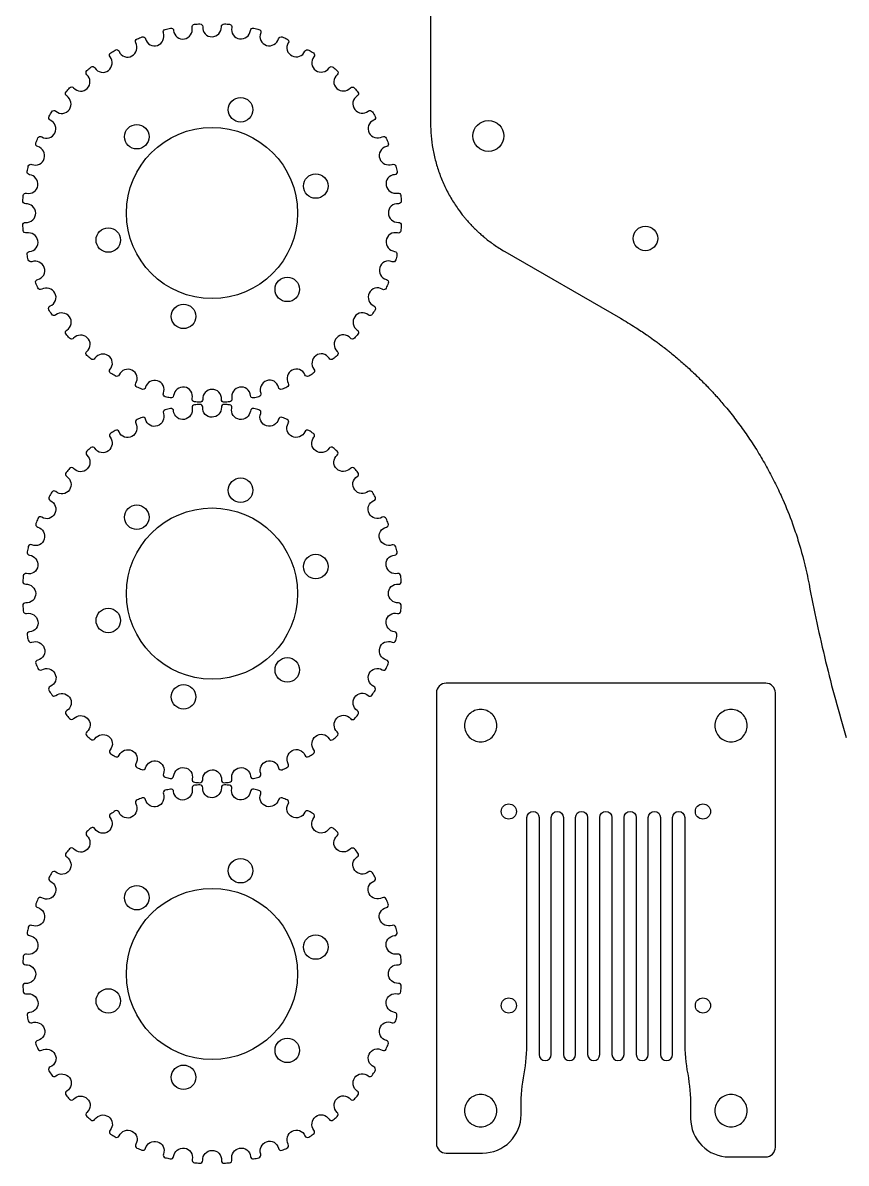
# Model space of a CAD drawing. Header units: inches. Extents: x -6.6 to 6.6, y -11.8 to 5.7.
# Drawn here: x -6.57 to -1.23, y -11.62 to -4.22 of the extents above; entities that cross this region are included whole.
import ezdxf

# ---------------------------------------------------------------- set-up
doc = ezdxf.new("R2010")
doc.units = ezdxf.units.IN
doc.header["$MEASUREMENT"] = 0

msp = doc.modelspace()

# ---------------------------------------------------------------- linework, layer by layer
msp.add_line((-3.4416, -5.7028), (-2.6916, -6.1358))
msp.add_lwpolyline([(4.0023, -4.8692), (4.0023, 3.3601, 0.315299), (3.4842, 4.1), (0.713, 5.1087, 0.176327), (-0.6335, 5.1087), (-3.4048, 4.1, 0.315299), (-3.9229, 3.3601), (-3.9229, -4.8692)], format="xyb")
for points in [[(-5.4707, -4.2492, -0.442685), (-5.4546, -4.2279, -0.007018), (-5.4202, -4.2252, -0.462818), (-5.4022, -4.2438, 0.45371), (-5.3415, -4.3086, 0.41343), (-5.2808, -4.2438, -0.442685), (-5.2616, -4.2252, -0.007018), (-5.2271, -4.228, -0.462818), (-5.2123, -4.2492, 0.45371), (-5.1624, -4.3227, 0.41343), (-5.0923, -4.2682, -0.442685), (-5.0705, -4.2529, -0.007018), (-5.0369, -4.2609, -0.462818), (-5.0255, -4.2842, 0.45371), (-4.9878, -4.3646, 0.41343), (-4.91, -4.3218, -0.442685), (-4.886, -4.31, -0.007018), (-4.8541, -4.3233, -0.462818), (-4.8466, -4.3481, 0.45371), (-4.8219, -4.4334, 0.41343), (-4.7384, -4.4032, -0.442685), (-4.7128, -4.3954, -0.007018), (-4.6834, -4.4134, -0.462818), (-4.6798, -4.4391, 0.45371), (-4.6687, -4.5272, 0.41343), (-4.5815, -4.5105, -0.442685), (-4.5551, -4.5067, -0.007018), (-4.5288, -4.5292, -0.462818), (-4.5293, -4.5551, 0.45371), (-4.5322, -4.6438, 0.41343), (-4.4434, -4.6409, -0.442685), (-4.4167, -4.6414, -0.007018), (-4.3943, -4.6677, -0.462818), (-4.3988, -4.6932, 0.45371), (-4.4155, -4.7804, 0.41343), (-4.3274, -4.7914, -0.442685), (-4.3011, -4.7961, -0.007018), (-4.2831, -4.8255, -0.462818), (-4.2915, -4.85, 0.45371), (-4.3217, -4.9335, 0.41343), (-4.2364, -4.9582, -0.442685), (-4.2111, -4.9669, -0.007018), (-4.1979, -4.9988, -0.462818), (-4.2101, -5.0217, 0.45371), (-4.253, -5.0995, 0.41343), (-4.1726, -5.1372, -0.442685), (-4.149, -5.1497, -0.007018), (-4.1409, -5.1833, -0.462818), (-4.1565, -5.204, 0.45371), (-4.211, -5.2741, 0.41343), (-4.1375, -5.3239, -0.442685), (-4.1162, -5.34, -0.007018), (-4.1135, -5.3744, -0.462818), (-4.1322, -5.3924, 0.45371), (-4.197, -5.4531, 0.41343), (-4.1322, -5.5139, -0.442685), (-4.1136, -5.5331, -0.007018), (-4.1163, -5.5675, -0.462818), (-4.1375, -5.5824, 0.45371), (-4.211, -5.6322, 0.41343), (-4.1565, -5.7023, -0.442685), (-4.1412, -5.7242, -0.007018), (-4.1493, -5.7577, -0.462818), (-4.1726, -5.7691, 0.45371), (-4.253, -5.8068, 0.41343), (-4.2101, -5.8846, -0.442685), (-4.1984, -5.9086, -0.007018), (-4.2116, -5.9405, -0.462818), (-4.2364, -5.9481, 0.45371), (-4.3217, -5.9728, 0.41343), (-4.2915, -6.0563, -0.442685), (-4.2837, -6.0818, -0.007018), (-4.3018, -6.1113, -0.462818), (-4.3274, -6.1149, 0.45371), (-4.4155, -6.1259, 0.41343), (-4.3988, -6.2131, -0.442685), (-4.3951, -6.2395, -0.007018), (-4.4175, -6.2658, -0.462818), (-4.4434, -6.2653, 0.45371), (-4.5322, -6.2625, 0.41343), (-4.5293, -6.3512, -0.442685), (-4.5297, -6.3779, -0.007018), (-4.556, -6.4003, -0.462818), (-4.5815, -6.3958, 0.45371), (-4.6687, -6.3791, 0.41343), (-4.6798, -6.4672, -0.442685), (-4.6844, -6.4935, -0.007018), (-4.7139, -6.5115, -0.462818), (-4.7384, -6.5031, 0.45371), (-4.8219, -6.4729, 0.41343), (-4.8466, -6.5582, -0.442685), (-4.8552, -6.5835, -0.007018), (-4.8872, -6.5967, -0.462818), (-4.91, -6.5845, 0.45371), (-4.9878, -6.5417, 0.41343), (-5.0255, -6.622, -0.442685), (-5.038, -6.6456, -0.007018), (-5.0716, -6.6537, -0.462818), (-5.0923, -6.6381, 0.45371), (-5.1624, -6.5836, 0.41343), (-5.2123, -6.6571, -0.442685), (-5.2283, -6.6784, -0.007018), (-5.2628, -6.6811, -0.462818), (-5.2808, -6.6625, 0.45371), (-5.3415, -6.5977, 0.41343), (-5.4022, -6.6625, -0.442685), (-5.4214, -6.681, -0.007018), (-5.4558, -6.6783, -0.462818), (-5.4707, -6.6571, 0.45371), (-5.5205, -6.5836, 0.41343), (-5.5906, -6.6381, -0.442685), (-5.6125, -6.6534, -0.007018), (-5.6461, -6.6453, -0.462818), (-5.6575, -6.622, 0.45371), (-5.6952, -6.5417, 0.41343), (-5.7729, -6.5845, -0.442685), (-5.7969, -6.5963, -0.007018), (-5.8288, -6.583, -0.462818), (-5.8364, -6.5582, 0.45371), (-5.8611, -6.4729, 0.41343), (-5.9446, -6.5031, -0.442685), (-5.9701, -6.5109, -0.007018), (-5.9996, -6.4929, -0.462818), (-6.0032, -6.4672, 0.45371), (-6.0142, -6.3791, 0.41343), (-6.1014, -6.3958, -0.442685), (-6.1279, -6.3996, -0.007018), (-6.1541, -6.3771, -0.462818), (-6.1537, -6.3512, 0.45371), (-6.1508, -6.2625, 0.41343), (-6.2395, -6.2653, -0.442685), (-6.2663, -6.2649, -0.007018), (-6.2887, -6.2386, -0.462818), (-6.2842, -6.2131, 0.45371), (-6.2674, -6.1259, 0.41343), (-6.3555, -6.1149, -0.442685), (-6.3819, -6.1102, -0.007018), (-6.3999, -6.0808, -0.462818), (-6.3914, -6.0563, 0.45371), (-6.3613, -5.9728, 0.41343), (-6.4466, -5.9481, -0.442685), (-6.4718, -5.9394, -0.007018), (-6.485, -5.9075, -0.462818), (-6.4729, -5.8846, 0.45371), (-6.43, -5.8068, 0.41343), (-6.5104, -5.7691, -0.442685), (-6.534, -5.7566, -0.007018), (-6.542, -5.723, -0.462818), (-6.5264, -5.7023, 0.45371), (-6.4719, -5.6322, 0.41343), (-6.5454, -5.5824, -0.442685), (-6.5668, -5.5663, -0.007018), (-6.5695, -5.5319, -0.462818), (-6.5508, -5.5139, 0.45371), (-6.486, -5.4531, 0.41343), (-6.5508, -5.3924, -0.442685), (-6.5694, -5.3732, -0.007018), (-6.5667, -5.3388, -0.462818), (-6.5454, -5.3239, 0.45371), (-6.4719, -5.2741, 0.41343), (-6.5264, -5.204, -0.442685), (-6.5418, -5.1821, -0.007018), (-6.5337, -5.1485, -0.462818), (-6.5104, -5.1372, 0.45371), (-6.43, -5.0995, 0.41343), (-6.4729, -5.0217, -0.442685), (-6.4846, -4.9977, -0.007018), (-6.4714, -4.9658, -0.462818), (-6.4466, -4.9582, 0.45371), (-6.3613, -4.9335, 0.41343), (-6.3914, -4.85, -0.442685), (-6.3993, -4.8245, -0.007018), (-6.3812, -4.795, -0.462818), (-6.3555, -4.7914, 0.45371), (-6.2674, -4.7804, 0.41343), (-6.2842, -4.6932, -0.442685), (-6.2879, -4.6667, -0.007018), (-6.2655, -4.6405, -0.462818), (-6.2395, -4.6409, 0.45371), (-6.1508, -4.6438, 0.41343), (-6.1537, -4.5551, -0.442685), (-6.1532, -4.5284, -0.007018), (-6.127, -4.506, -0.462818), (-6.1014, -4.5105, 0.45371), (-6.0142, -4.5272, 0.41343), (-6.0032, -4.4391, -0.442685), (-5.9986, -4.4128, -0.007018), (-5.9691, -4.3947, -0.462818), (-5.9446, -4.4032, 0.45371), (-5.8611, -4.4334, 0.41343), (-5.8364, -4.3481, -0.442685), (-5.8277, -4.3228, -0.007018), (-5.7958, -4.3096, -0.462818), (-5.7729, -4.3218, 0.45371), (-5.6952, -4.3646, 0.41343), (-5.6575, -4.2842, -0.442685), (-5.6449, -4.2606, -0.007018), (-5.6113, -4.2526, -0.462818), (-5.5906, -4.2682, 0.45371), (-5.5205, -4.3227, 0.41343)], [(-5.4707, -6.7192, -0.41343), (-5.5205, -6.7927, -0.45371), (-5.5906, -6.7382, 0.462818), (-5.6113, -6.7226, 0.007018), (-5.6449, -6.7306, 0.442685), (-5.6575, -6.7542, -0.41343), (-5.6952, -6.8346, -0.45371), (-5.7729, -6.7918, 0.462818), (-5.7958, -6.7796, 0.007018), (-5.8277, -6.7928, 0.442685), (-5.8364, -6.8181, -0.41343), (-5.8611, -6.9034, -0.45371), (-5.9446, -6.8732, 0.462818), (-5.9691, -6.8647, 0.007018), (-5.9986, -6.8828, 0.442685), (-6.0032, -6.9091, -0.41343), (-6.0142, -6.9972, -0.45371), (-6.1014, -6.9805, 0.462818), (-6.127, -6.976, 0.007018), (-6.1532, -6.9984, 0.442685), (-6.1537, -7.0251, -0.41343), (-6.1508, -7.1138, -0.45371), (-6.2395, -7.1109, 0.462818), (-6.2655, -7.1105, 0.007018), (-6.2879, -7.1367, 0.442685), (-6.2842, -7.1632, -0.41343), (-6.2674, -7.2504, -0.45371), (-6.3555, -7.2614, 0.462818), (-6.3812, -7.265, 0.007018), (-6.3993, -7.2945, 0.442685), (-6.3914, -7.32, -0.41343), (-6.3613, -7.4035, -0.45371), (-6.4466, -7.4282, 0.462818), (-6.4714, -7.4358, 0.007018), (-6.4846, -7.4677, 0.442685), (-6.4729, -7.4917, -0.41343), (-6.43, -7.5695, -0.45371), (-6.5104, -7.6072, 0.462818), (-6.5337, -7.6185, 0.007018), (-6.5418, -7.6521, 0.442685), (-6.5264, -7.674, -0.41343), (-6.4719, -7.7441, -0.45371), (-6.5454, -7.7939, 0.462818), (-6.5667, -7.8088, 0.007018), (-6.5694, -7.8432, 0.442685), (-6.5508, -7.8624, -0.41343), (-6.486, -7.9231, -0.45371), (-6.5508, -7.9839, 0.462818), (-6.5695, -8.0019, 0.007018), (-6.5668, -8.0363, 0.442685), (-6.5454, -8.0524, -0.41343), (-6.4719, -8.1022, -0.45371), (-6.5264, -8.1723, 0.462818), (-6.542, -8.193, 0.007018), (-6.534, -8.2266, 0.442685), (-6.5104, -8.2391, -0.41343), (-6.43, -8.2768, -0.45371), (-6.4729, -8.3546, 0.462818), (-6.485, -8.3775, 0.007018), (-6.4718, -8.4094, 0.442685), (-6.4466, -8.4181, -0.41343), (-6.3613, -8.4428, -0.45371), (-6.3914, -8.5263, 0.462818), (-6.3999, -8.5508, 0.007018), (-6.3819, -8.5802, 0.442685), (-6.3555, -8.5849, -0.41343), (-6.2674, -8.5959, -0.45371), (-6.2842, -8.6831, 0.462818), (-6.2887, -8.7086, 0.007018), (-6.2663, -8.7349, 0.442685), (-6.2395, -8.7353, -0.41343), (-6.1508, -8.7325, -0.45371), (-6.1537, -8.8212, 0.462818), (-6.1541, -8.8471, 0.007018), (-6.1279, -8.8696, 0.442685), (-6.1014, -8.8658, -0.41343), (-6.0142, -8.8491, -0.45371), (-6.0032, -8.9372, 0.462818), (-5.9996, -8.9629, 0.007018), (-5.9701, -8.9809, 0.442685), (-5.9446, -8.9731, -0.41343), (-5.8611, -8.9429, -0.45371), (-5.8364, -9.0282, 0.462818), (-5.8288, -9.053, 0.007018), (-5.7969, -9.0663, 0.442685), (-5.7729, -9.0545, -0.41343), (-5.6952, -9.0117, -0.45371), (-5.6575, -9.092, 0.462818), (-5.6461, -9.1153, 0.007018), (-5.6125, -9.1234, 0.442685), (-5.5906, -9.1081, -0.41343), (-5.5205, -9.0536, -0.45371), (-5.4707, -9.1271, 0.462818), (-5.4558, -9.1483, 0.007018), (-5.4214, -9.151, 0.442685), (-5.4022, -9.1325, -0.41343), (-5.3415, -9.0677, -0.45371), (-5.2808, -9.1325, 0.462818), (-5.2628, -9.1511, 0.007018), (-5.2283, -9.1484, 0.442685), (-5.2123, -9.1271, -0.41343), (-5.1624, -9.0536, -0.45371), (-5.0923, -9.1081, 0.462818), (-5.0716, -9.1237, 0.007018), (-5.038, -9.1156, 0.442685), (-5.0255, -9.092, -0.41343), (-4.9878, -9.0117, -0.45371), (-4.91, -9.0545, 0.462818), (-4.8872, -9.0667, 0.007018), (-4.8552, -9.0535, 0.442685), (-4.8466, -9.0282, -0.41343), (-4.8219, -8.9429, -0.45371), (-4.7384, -8.9731, 0.462818), (-4.7139, -8.9815, 0.007018), (-4.6844, -8.9635, 0.442685), (-4.6798, -8.9372, -0.41343), (-4.6687, -8.8491, -0.45371), (-4.5815, -8.8658, 0.462818), (-4.556, -8.8703, 0.007018), (-4.5297, -8.8479, 0.442685), (-4.5293, -8.8212, -0.41343), (-4.5322, -8.7325, -0.45371), (-4.4434, -8.7353, 0.462818), (-4.4175, -8.7358, 0.007018), (-4.3951, -8.7095, 0.442685), (-4.3988, -8.6831, -0.41343), (-4.4155, -8.5959, -0.45371), (-4.3274, -8.5849, 0.462818), (-4.3018, -8.5813, 0.007018), (-4.2837, -8.5518, 0.442685), (-4.2915, -8.5263, -0.41343), (-4.3217, -8.4428, -0.45371), (-4.2364, -8.4181, 0.462818), (-4.2116, -8.4105, 0.007018), (-4.1984, -8.3786, 0.442685), (-4.2101, -8.3546, -0.41343), (-4.253, -8.2768, -0.45371), (-4.1726, -8.2391, 0.462818), (-4.1493, -8.2277, 0.007018), (-4.1412, -8.1942, 0.442685), (-4.1565, -8.1723, -0.41343), (-4.211, -8.1022, -0.45371), (-4.1375, -8.0524, 0.462818), (-4.1163, -8.0375, 0.007018), (-4.1136, -8.0031, 0.442685), (-4.1322, -7.9839, -0.41343), (-4.197, -7.9231, -0.45371), (-4.1322, -7.8624, 0.462818), (-4.1135, -7.8444, 0.007018), (-4.1162, -7.81, 0.442685), (-4.1375, -7.7939, -0.41343), (-4.211, -7.7441, -0.45371), (-4.1565, -7.674, 0.462818), (-4.1409, -7.6533, 0.007018), (-4.149, -7.6197, 0.442685), (-4.1726, -7.6072, -0.41343), (-4.253, -7.5695, -0.45371), (-4.2101, -7.4917, 0.462818), (-4.1979, -7.4688, 0.007018), (-4.2111, -7.4369, 0.442685), (-4.2364, -7.4282, -0.41343), (-4.3217, -7.4035, -0.45371), (-4.2915, -7.32, 0.462818), (-4.2831, -7.2955, 0.007018), (-4.3011, -7.2661, 0.442685), (-4.3274, -7.2614, -0.41343), (-4.4155, -7.2504, -0.45371), (-4.3988, -7.1632, 0.462818), (-4.3943, -7.1377, 0.007018), (-4.4167, -7.1114, 0.442685), (-4.4434, -7.1109, -0.41343), (-4.5322, -7.1138, -0.45371), (-4.5293, -7.0251, 0.462818), (-4.5288, -6.9992, 0.007018), (-4.5551, -6.9767, 0.442685), (-4.5815, -6.9805, -0.41343), (-4.6687, -6.9972, -0.45371), (-4.6798, -6.9091, 0.462818), (-4.6834, -6.8834, 0.007018), (-4.7128, -6.8654, 0.442685), (-4.7384, -6.8732, -0.41343), (-4.8219, -6.9034, -0.45371), (-4.8466, -6.8181, 0.462818), (-4.8541, -6.7933, 0.007018), (-4.886, -6.78, 0.442685), (-4.91, -6.7918, -0.41343), (-4.9878, -6.8346, -0.45371), (-5.0255, -6.7542, 0.462818), (-5.0369, -6.7309, 0.007018), (-5.0705, -6.7229, 0.442685), (-5.0923, -6.7382, -0.41343), (-5.1624, -6.7927, -0.45371), (-5.2123, -6.7192, 0.462818), (-5.2271, -6.698, 0.007018), (-5.2616, -6.6952, 0.442685), (-5.2808, -6.7138, -0.41343), (-5.3415, -6.7786, -0.45371), (-5.4022, -6.7138, 0.462818), (-5.4202, -6.6952, 0.007018), (-5.4546, -6.6979, 0.442685)], [(-1.748, -8.5055), (-3.8229, -8.5055, 0.414214), (-3.8854, -8.568), (-3.8854, -11.493, 0.414214), (-3.8229, -11.5555), (-3.5855, -11.5555, 0.414214), (-3.3355, -11.3055), (-3.3355, -11.2534, -0.045045), (-3.3165, -11.0419, 0.045045), (-3.2974, -10.8303), (-3.2974, -9.3774, -1), (-3.2186, -9.3774), (-3.2186, -10.9161, 1), (-3.1399, -10.9161), (-3.1399, -9.3774, -1), (-3.0611, -9.3774), (-3.0611, -10.9161, 1), (-2.9824, -10.9161), (-2.9824, -9.3774, -1), (-2.9037, -9.3774), (-2.9037, -10.9161, 1), (-2.8249, -10.9161), (-2.8249, -9.3774, -1), (-2.7462, -9.3774), (-2.7462, -10.9161, 1), (-2.6674, -10.9161), (-2.6674, -9.3774, -1), (-2.5887, -9.3774), (-2.5887, -10.9161, 1), (-2.51, -10.9161), (-2.51, -9.3774, -1), (-2.4312, -9.3774), (-2.4312, -10.9161, 1), (-2.3525, -10.9161), (-2.3525, -9.3774, -1), (-2.2737, -9.3774), (-2.2737, -10.8303, 0.045045), (-2.2546, -11.0419, -0.045045), (-2.2355, -11.2534), (-2.2355, -11.3305, 0.414214), (-1.9855, -11.5805), (-1.748, -11.5805, 0.414214), (-1.6855, -11.518), (-1.6855, -8.568, 0.414214)], [(-5.4707, -9.1892, -0.41343), (-5.5205, -9.2627, -0.45371), (-5.5906, -9.2082, 0.462818), (-5.6113, -9.1926, 0.007018), (-5.6449, -9.2006, 0.442685), (-5.6575, -9.2242, -0.41343), (-5.6952, -9.3046, -0.45371), (-5.7729, -9.2618, 0.462818), (-5.7958, -9.2496, 0.007018), (-5.8277, -9.2628, 0.442685), (-5.8364, -9.2881, -0.41343), (-5.8611, -9.3734, -0.45371), (-5.9446, -9.3432, 0.462818), (-5.9691, -9.3347, 0.007018), (-5.9986, -9.3528, 0.442685), (-6.0032, -9.3791, -0.41343), (-6.0142, -9.4672, -0.45371), (-6.1014, -9.4505, 0.462818), (-6.127, -9.446, 0.007018), (-6.1532, -9.4684, 0.442685), (-6.1537, -9.4951, -0.41343), (-6.1508, -9.5838, -0.45371), (-6.2395, -9.5809, 0.462818), (-6.2655, -9.5805, 0.007018), (-6.2879, -9.6067, 0.442685), (-6.2842, -9.6332, -0.41343), (-6.2674, -9.7204, -0.45371), (-6.3555, -9.7314, 0.462818), (-6.3812, -9.735, 0.007018), (-6.3993, -9.7645, 0.442685), (-6.3914, -9.79, -0.41343), (-6.3613, -9.8735, -0.45371), (-6.4466, -9.8982, 0.462818), (-6.4714, -9.9058, 0.007018), (-6.4846, -9.9377, 0.442685), (-6.4729, -9.9617, -0.41343), (-6.43, -10.0395, -0.45371), (-6.5104, -10.0772, 0.462818), (-6.5337, -10.0885, 0.007018), (-6.5418, -10.1221, 0.442685), (-6.5264, -10.144, -0.41343), (-6.4719, -10.2141, -0.45371), (-6.5454, -10.2639, 0.462818), (-6.5667, -10.2788, 0.007018), (-6.5694, -10.3132, 0.442685), (-6.5508, -10.3324, -0.41343), (-6.486, -10.3931, -0.45371), (-6.5508, -10.4539, 0.462818), (-6.5695, -10.4719, 0.007018), (-6.5668, -10.5063, 0.442685), (-6.5454, -10.5224, -0.41343), (-6.4719, -10.5722, -0.45371), (-6.5264, -10.6423, 0.462818), (-6.542, -10.663, 0.007018), (-6.534, -10.6966, 0.442685), (-6.5104, -10.7091, -0.41343), (-6.43, -10.7468, -0.45371), (-6.4729, -10.8246, 0.462818), (-6.485, -10.8475, 0.007018), (-6.4718, -10.8794, 0.442685), (-6.4466, -10.8881, -0.41343), (-6.3613, -10.9128, -0.45371), (-6.3914, -10.9963, 0.462818), (-6.3999, -11.0208, 0.007018), (-6.3819, -11.0502, 0.442685), (-6.3555, -11.0549, -0.41343), (-6.2674, -11.0659, -0.45371), (-6.2842, -11.1531, 0.462818), (-6.2887, -11.1786, 0.007018), (-6.2663, -11.2049, 0.442685), (-6.2395, -11.2053, -0.41343), (-6.1508, -11.2025, -0.45371), (-6.1537, -11.2912, 0.462818), (-6.1541, -11.3171, 0.007018), (-6.1279, -11.3396, 0.442685), (-6.1014, -11.3358, -0.41343), (-6.0142, -11.3191, -0.45371), (-6.0032, -11.4072, 0.462818), (-5.9996, -11.4329, 0.007018), (-5.9701, -11.4509, 0.442685), (-5.9446, -11.4431, -0.41343), (-5.8611, -11.4129, -0.45371), (-5.8364, -11.4982, 0.462818), (-5.8288, -11.523, 0.007018), (-5.7969, -11.5363, 0.442685), (-5.7729, -11.5245, -0.41343), (-5.6952, -11.4817, -0.45371), (-5.6575, -11.562, 0.462818), (-5.6461, -11.5853, 0.007018), (-5.6125, -11.5934, 0.442685), (-5.5906, -11.5781, -0.41343), (-5.5205, -11.5236, -0.45371), (-5.4707, -11.5971, 0.462818), (-5.4558, -11.6183, 0.007018), (-5.4214, -11.621, 0.442685), (-5.4022, -11.6025, -0.41343), (-5.3415, -11.5377, -0.45371), (-5.2808, -11.6025, 0.462818), (-5.2628, -11.6211, 0.007018), (-5.2283, -11.6184, 0.442685), (-5.2123, -11.5971, -0.41343), (-5.1624, -11.5236, -0.45371), (-5.0923, -11.5781, 0.462818), (-5.0716, -11.5937, 0.007018), (-5.038, -11.5856, 0.442685), (-5.0255, -11.562, -0.41343), (-4.9878, -11.4817, -0.45371), (-4.91, -11.5245, 0.462818), (-4.8872, -11.5367, 0.007018), (-4.8552, -11.5235, 0.442685), (-4.8466, -11.4982, -0.41343), (-4.8219, -11.4129, -0.45371), (-4.7384, -11.4431, 0.462818), (-4.7139, -11.4515, 0.007018), (-4.6844, -11.4335, 0.442685), (-4.6798, -11.4072, -0.41343), (-4.6687, -11.3191, -0.45371), (-4.5815, -11.3358, 0.462818), (-4.556, -11.3403, 0.007018), (-4.5297, -11.3179, 0.442685), (-4.5293, -11.2912, -0.41343), (-4.5322, -11.2025, -0.45371), (-4.4434, -11.2053, 0.462818), (-4.4175, -11.2058, 0.007018), (-4.3951, -11.1795, 0.442685), (-4.3988, -11.1531, -0.41343), (-4.4155, -11.0659, -0.45371), (-4.3274, -11.0549, 0.462818), (-4.3018, -11.0513, 0.007018), (-4.2837, -11.0218, 0.442685), (-4.2915, -10.9963, -0.41343), (-4.3217, -10.9128, -0.45371), (-4.2364, -10.8881, 0.462818), (-4.2116, -10.8805, 0.007018), (-4.1984, -10.8486, 0.442685), (-4.2101, -10.8246, -0.41343), (-4.253, -10.7468, -0.45371), (-4.1726, -10.7091, 0.462818), (-4.1493, -10.6977, 0.007018), (-4.1412, -10.6642, 0.442685), (-4.1565, -10.6423, -0.41343), (-4.211, -10.5722, -0.45371), (-4.1375, -10.5224, 0.462818), (-4.1163, -10.5075, 0.007018), (-4.1136, -10.4731, 0.442685), (-4.1322, -10.4539, -0.41343), (-4.197, -10.3931, -0.45371), (-4.1322, -10.3324, 0.462818), (-4.1135, -10.3144, 0.007018), (-4.1162, -10.28, 0.442685), (-4.1375, -10.2639, -0.41343), (-4.211, -10.2141, -0.45371), (-4.1565, -10.144, 0.462818), (-4.1409, -10.1233, 0.007018), (-4.149, -10.0897, 0.442685), (-4.1726, -10.0772, -0.41343), (-4.253, -10.0395, -0.45371), (-4.2101, -9.9617, 0.462818), (-4.1979, -9.9388, 0.007018), (-4.2111, -9.9069, 0.442685), (-4.2364, -9.8982, -0.41343), (-4.3217, -9.8735, -0.45371), (-4.2915, -9.79, 0.462818), (-4.2831, -9.7655, 0.007018), (-4.3011, -9.7361, 0.442685), (-4.3274, -9.7314, -0.41343), (-4.4155, -9.7204, -0.45371), (-4.3988, -9.6332, 0.462818), (-4.3943, -9.6077, 0.007018), (-4.4167, -9.5814, 0.442685), (-4.4434, -9.5809, -0.41343), (-4.5322, -9.5838, -0.45371), (-4.5293, -9.4951, 0.462818), (-4.5288, -9.4692, 0.007018), (-4.5551, -9.4467, 0.442685), (-4.5815, -9.4505, -0.41343), (-4.6687, -9.4672, -0.45371), (-4.6798, -9.3791, 0.462818), (-4.6834, -9.3534, 0.007018), (-4.7128, -9.3354, 0.442685), (-4.7384, -9.3432, -0.41343), (-4.8219, -9.3734, -0.45371), (-4.8466, -9.2881, 0.462818), (-4.8541, -9.2633, 0.007018), (-4.886, -9.25, 0.442685), (-4.91, -9.2618, -0.41343), (-4.9878, -9.3046, -0.45371), (-5.0255, -9.2242, 0.462818), (-5.0369, -9.2009, 0.007018), (-5.0705, -9.1929, 0.442685), (-5.0923, -9.2082, -0.41343), (-5.1624, -9.2627, -0.45371), (-5.2123, -9.1892, 0.462818), (-5.2271, -9.168, 0.007018), (-5.2616, -9.1652, 0.442685), (-5.2808, -9.1838, -0.41343), (-5.3415, -9.2486, -0.45371), (-5.4022, -9.1838, 0.462818), (-5.4202, -9.1652, 0.007018), (-5.4546, -9.1679, 0.442685)]]:
    msp.add_lwpolyline(points, format="xyb", close=True)
for centre, radius in [((-5.1565, -4.7826), 0.0795), ((-5.8297, -4.9576), 0.0795), ((-3.5479, -4.9528), 0.1005), ((-5.3415, -5.4531), 0.5556), ((-4.6682, -5.2781), 0.0795), ((-6.0147, -5.6282), 0.0795), ((-2.5287, -5.618), 0.0795), ((-4.8532, -5.9487), 0.0795), ((-5.5265, -6.1237), 0.0795), ((-5.1565, -7.2526), 0.0795), ((-5.8297, -7.4276), 0.0795), ((-5.3415, -7.9231), 0.5556), ((-4.6682, -7.7481), 0.0795), ((-6.0147, -8.0982), 0.0795), ((-4.8532, -8.4187), 0.0795), ((-5.5265, -8.5937), 0.0795), ((-3.4155, -9.3381), 0.0492), ((-2.1556, -9.3381), 0.0492), ((-5.1565, -9.7226), 0.0795), ((-5.8297, -9.8976), 0.0795), ((-5.3415, -10.3931), 0.5556), ((-4.6682, -10.2181), 0.0795), ((-6.0147, -10.5682), 0.0795), ((-3.4155, -10.5979), 0.0492), ((-2.1556, -10.5979), 0.0492), ((-4.8532, -10.8887), 0.0795), ((-5.5265, -11.0637), 0.0795)]:
    msp.add_circle(centre, radius)
for points, knots in [([(-3.9229, -4.8692), (-3.9229, -4.8965), (-3.9205, -4.9519), (-3.9114, -5.0219), (-3.8976, -5.0915), (-3.8828, -5.1468), (-3.8596, -5.2145), (-3.8375, -5.2673), (-3.8056, -5.3311), (-3.777, -5.3801), (-3.7415, -5.4324), (-3.7162, -5.4656), (-3.6921, -5.4947), (-3.6786, -5.5101), (-3.666, -5.5239), (-3.659, -5.5313), (-3.6521, -5.5386), (-3.6474, -5.5434), (-3.6403, -5.5505), (-3.6332, -5.5576), (-3.6222, -5.5681), (-3.6123, -5.5774), (-3.5972, -5.5911), (-3.5817, -5.6045), (-3.5577, -5.6242), (-3.5356, -5.6411), (-3.5072, -5.6615), (-3.478, -5.6811), (-3.4538, -5.6958), (-3.4416, -5.7028)], [8.97392, 8.97392, 8.97392, 8.97392, 9.352631, 9.731342, 9.920698, 10.29941, 10.488765, 10.867477, 11.056832, 11.435544, 11.6249, 11.908933, 12.003611, 12.145628, 12.192967, 12.263975, 12.287645, 12.334983, 12.358653, 12.429661, 12.477, 12.571678, 12.619017, 12.761034, 12.855712, 13.045067, 13.139745, 13.329101, 13.518457, 13.518457, 13.518457, 13.518457]), ([(-2.6916, -6.1358), (-2.6583, -6.1551), (-2.6008, -6.19), (-2.5375, -6.232), (-2.4912, -6.2643), (-2.4609, -6.2861), (-2.4276, -6.311), (-2.4059, -6.3277), (-2.3845, -6.3445), (-2.3704, -6.3557), (-2.3496, -6.3726), (-2.3292, -6.3895), (-2.292, -6.4212), (-2.2519, -6.4568), (-2.1994, -6.506), (-2.1607, -6.5441), (-2.1228, -6.5833), (-2.0978, -6.6099), (-2.0609, -6.6504), (-2.0248, -6.692), (-1.9721, -6.7559), (-1.927, -6.8146), (-1.8728, -6.8899), (-1.8314, -6.9517), (-1.7821, -7.0309), (-1.7447, -7.0956), (-1.7006, -7.178), (-1.6675, -7.2451), (-1.6213, -7.3474), (-1.5796, -7.4516), (-1.5259, -7.6109), (-1.4909, -7.7428), (-1.4713, -7.8393), (-1.4668, -7.8633)], [0.947472, 0.947472, 0.947472, 0.947472, 1.134532, 1.274828, 1.321593, 1.415123, 1.461888, 1.532036, 1.555419, 1.602184, 1.625566, 1.695714, 1.742479, 1.882775, 1.976305, 2.1166, 2.163365, 2.256896, 2.303661, 2.443956, 2.537487, 2.724547, 2.818077, 3.005138, 3.098668, 3.285729, 3.379259, 3.56632, 3.65985, 3.940441, 4.127501, 4.501623, 4.625555, 4.625555, 4.625555, 4.625555]), ([(-1.4668, -7.8633), (-1.4351, -8.0311), (-1.3992, -8.198), (-1.3189, -8.5299), (-1.2745, -8.6948), (-1.2259, -8.8584)], [0, 0, 0, 0, 1.301003, 1.301003, 2.602005, 2.602005, 2.602005, 2.602005]), ([(-3.703, -8.7805), (-3.703, -8.7673), (-3.7004, -8.7532), (-3.6897, -8.7274), (-3.6816, -8.7156), (-3.663, -8.6969), (-3.6512, -8.6888), (-3.6253, -8.6781), (-3.6112, -8.6755), (-3.5849, -8.6755), (-3.5708, -8.6781), (-3.5449, -8.6888), (-3.5331, -8.6969), (-3.5145, -8.7156), (-3.5064, -8.7274), (-3.4957, -8.7532), (-3.493, -8.7673), (-3.493, -8.7937), (-3.4957, -8.8077), (-3.5064, -8.8336), (-3.5145, -8.8454), (-3.5331, -8.864), (-3.5449, -8.8721), (-3.5708, -8.8828), (-3.5849, -8.8855), (-3.6112, -8.8855), (-3.6253, -8.8828), (-3.6512, -8.8721), (-3.663, -8.864), (-3.6816, -8.8454), (-3.6897, -8.8336), (-3.7004, -8.8077), (-3.703, -8.7937), (-3.703, -8.7805)], [0, 0, 0, 0, 0.10046, 0.10046, 0.200921, 0.200921, 0.301444, 0.301444, 0.401967, 0.401967, 0.50248, 0.50248, 0.602992, 0.602992, 0.703451, 0.703451, 0.803911, 0.803911, 0.90437, 0.90437, 1.004829, 1.004829, 1.105342, 1.105342, 1.205854, 1.205854, 1.306377, 1.306377, 1.406901, 1.406901, 1.507361, 1.507361, 1.607821, 1.607821, 1.607821, 1.607821]), ([(-2.078, -8.7805), (-2.078, -8.7673), (-2.0754, -8.7532), (-2.0647, -8.7274), (-2.0566, -8.7156), (-2.038, -8.6969), (-2.0262, -8.6888), (-2.0003, -8.6781), (-1.9862, -8.6755), (-1.9599, -8.6755), (-1.9458, -8.6781), (-1.9199, -8.6888), (-1.9081, -8.6969), (-1.8895, -8.7156), (-1.8814, -8.7274), (-1.8707, -8.7532), (-1.868, -8.7673), (-1.868, -8.7937), (-1.8707, -8.8077), (-1.8814, -8.8336), (-1.8895, -8.8454), (-1.9081, -8.864), (-1.9199, -8.8721), (-1.9458, -8.8828), (-1.9599, -8.8855), (-1.9862, -8.8855), (-2.0003, -8.8828), (-2.0262, -8.8721), (-2.038, -8.864), (-2.0566, -8.8454), (-2.0647, -8.8336), (-2.0754, -8.8077), (-2.078, -8.7937), (-2.078, -8.7805)], [0, 0, 0, 0, 0.100459, 0.100459, 0.200918, 0.200918, 0.301431, 0.301431, 0.401943, 0.401943, 0.502467, 0.502467, 0.60299, 0.60299, 0.70345, 0.70345, 0.803911, 0.803911, 0.904371, 0.904371, 1.004831, 1.004831, 1.105355, 1.105355, 1.205878, 1.205878, 1.30639, 1.30639, 1.406903, 1.406903, 1.507362, 1.507362, 1.607821, 1.607821, 1.607821, 1.607821]), ([(-3.703, -11.2805), (-3.703, -11.2673), (-3.7004, -11.2532), (-3.6897, -11.2274), (-3.6816, -11.2156), (-3.663, -11.1969), (-3.6512, -11.1888), (-3.6253, -11.1781), (-3.6112, -11.1755), (-3.5849, -11.1755), (-3.5708, -11.1781), (-3.5449, -11.1888), (-3.5331, -11.1969), (-3.5145, -11.2156), (-3.5064, -11.2274), (-3.4957, -11.2532), (-3.493, -11.2673), (-3.493, -11.2937), (-3.4957, -11.3077), (-3.5064, -11.3336), (-3.5145, -11.3454), (-3.5331, -11.364), (-3.5449, -11.3721), (-3.5708, -11.3828), (-3.5849, -11.3855), (-3.6112, -11.3855), (-3.6253, -11.3828), (-3.6512, -11.3721), (-3.663, -11.364), (-3.6816, -11.3454), (-3.6897, -11.3336), (-3.7004, -11.3077), (-3.703, -11.2937), (-3.703, -11.2805)], [0, 0, 0, 0, 0.10046, 0.10046, 0.200921, 0.200921, 0.301444, 0.301444, 0.401967, 0.401967, 0.50248, 0.50248, 0.602992, 0.602992, 0.703451, 0.703451, 0.803911, 0.803911, 0.90437, 0.90437, 1.004829, 1.004829, 1.105342, 1.105342, 1.205854, 1.205854, 1.306377, 1.306377, 1.406901, 1.406901, 1.507361, 1.507361, 1.607821, 1.607821, 1.607821, 1.607821]), ([(-2.078, -11.2805), (-2.078, -11.2673), (-2.0754, -11.2532), (-2.0647, -11.2274), (-2.0566, -11.2156), (-2.038, -11.1969), (-2.0262, -11.1888), (-2.0003, -11.1781), (-1.9862, -11.1755), (-1.9599, -11.1755), (-1.9458, -11.1781), (-1.9199, -11.1888), (-1.9081, -11.1969), (-1.8895, -11.2156), (-1.8814, -11.2274), (-1.8707, -11.2532), (-1.868, -11.2673), (-1.868, -11.2937), (-1.8707, -11.3077), (-1.8814, -11.3336), (-1.8895, -11.3454), (-1.9081, -11.364), (-1.9199, -11.3721), (-1.9458, -11.3828), (-1.9599, -11.3855), (-1.9862, -11.3855), (-2.0003, -11.3828), (-2.0262, -11.3721), (-2.038, -11.364), (-2.0566, -11.3454), (-2.0647, -11.3336), (-2.0754, -11.3077), (-2.078, -11.2937), (-2.078, -11.2805)], [0, 0, 0, 0, 0.100459, 0.100459, 0.200918, 0.200918, 0.301431, 0.301431, 0.401943, 0.401943, 0.502467, 0.502467, 0.60299, 0.60299, 0.70345, 0.70345, 0.803911, 0.803911, 0.904371, 0.904371, 1.004831, 1.004831, 1.105355, 1.105355, 1.205878, 1.205878, 1.30639, 1.30639, 1.406903, 1.406903, 1.507362, 1.507362, 1.607821, 1.607821, 1.607821, 1.607821])]:
    msp.add_open_spline(points, degree=3, knots=knots)

doc.saveas('drawing.dxf')
